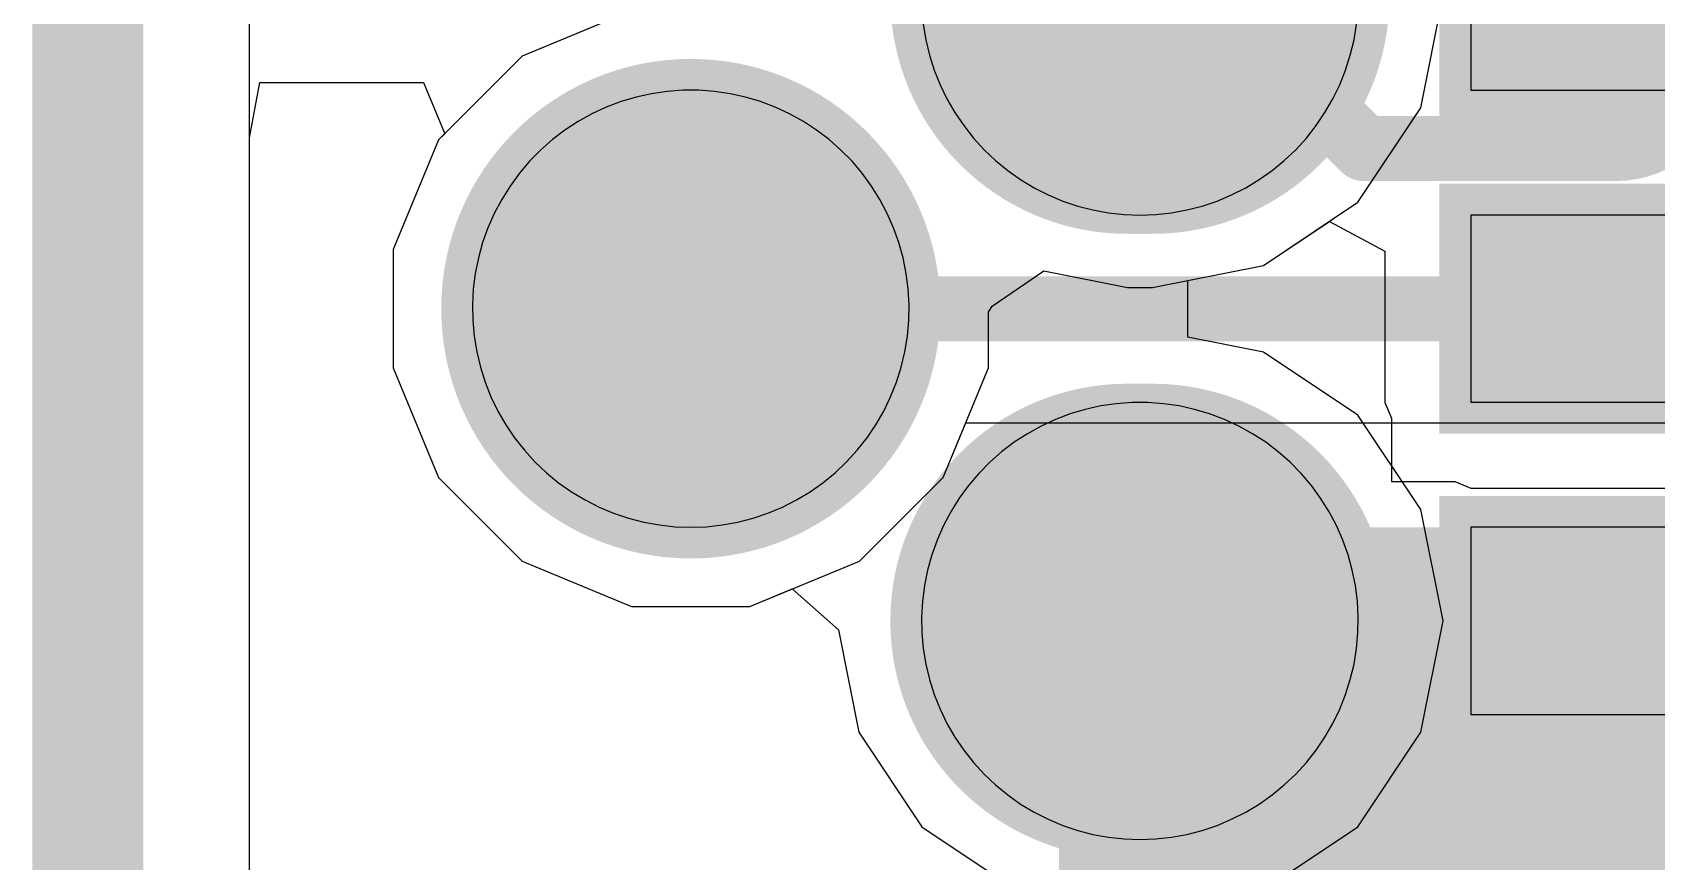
# Model space of a CAD drawing. Header units: inches. Extents: x -6 to 284, y -12 to 154.
# Drawn here: x 10.639 to 13.242, y 1.22 to 2.547 of the extents above; entities that cross this region are included whole.
import ezdxf

# ---------------------------------------------------------------- set-up
doc = ezdxf.new("R2010")
doc.units = ezdxf.units.IN
for name, color, linetype in [('Board Outline', 216, 'Continuous'), ('Bottom Layer', 5, 'Continuous'), ('Bottom Solder', 6, 'Continuous'), ('Drill Drawing', 1, 'Continuous'), ('GND-1', 16, 'Continuous'), ('GND-2', 90, 'Continuous'), ('GND-3', 216, 'Continuous'), ('GND-4', 54, 'Continuous'), ('Multi-Layer', 9, 'Continuous'), ('Pad Holes', 156, 'Continuous'), ('PWR-1', 156, 'Continuous'), ('PWR-2', 130, 'Continuous'), ('Signal L1', 76, 'Continuous'), ('Signal L2', 6, 'Continuous'), ('Top Layer', 1, 'Continuous'), ('Top Paste', 8, 'Continuous'), ('Top Solder', 216, 'Continuous')]:
    doc.layers.add(name, color=color, linetype=linetype)

# ---------------------------------------------------------------- blocks, each defined once
blk = doc.blocks.new('GT_USB_8013A_80')
at = {"layer": 'Bottom Layer'}
h = blk.add_hatch(color=5, dxfattribs=at)
edge = h.paths.add_edge_path()
edge.add_arc((1.7499965, -0.06521196), 0.32999934, 180, 360)
edge.add_line((2.07999584, -0.06521196), (2.07999584, -0.02521204))
edge.add_arc((1.7499965, -0.02521204), 0.32999934, 0, 180)
edge.add_line((1.41999716, -0.02521203999999996), (1.41999716, -0.06521195999999996))
h = blk.add_hatch(color=5, dxfattribs=at)
edge = h.paths.add_edge_path()
edge.add_arc((2.7499945, -0.06521196), 0.32999934, 180, 360)
edge.add_line((3.07999384, -0.06521196), (3.07999384, -0.02521204))
edge.add_arc((2.7499945, -0.02521204), 0.32999934, 0, 180)
edge.add_line((2.41999516, -0.02521203999999996), (2.41999516, -0.06521195999999996))
h = blk.add_hatch(color=5, dxfattribs=at)
edge = h.paths.add_edge_path()
edge.add_arc((2.2498685, -0.765048), 0.3499993, 0, 360)
at = {"layer": 'Bottom Solder'}
h = blk.add_hatch(color=6, dxfattribs=at)
edge = h.paths.add_edge_path()
edge.add_arc((1.7499965, -0.06521196), 0.37999924, 180, 360)
edge.add_line((2.12999574, -0.06521196), (2.12999574, -0.02521204))
edge.add_arc((1.7499965, -0.02521204), 0.37999924, 0, 180)
edge.add_line((1.36999726, -0.02521203999999995), (1.36999726, -0.06521195999999996))
h = blk.add_hatch(color=6, dxfattribs=at)
edge = h.paths.add_edge_path()
edge.add_arc((2.7499945, -0.06521196), 0.37999924, 180, 360)
edge.add_line((3.12999374, -0.06521196), (3.12999374, -0.02521204))
edge.add_arc((2.7499945, -0.02521204), 0.37999924, 0, 180)
edge.add_line((2.36999526, -0.02521203999999995), (2.36999526, -0.06521195999999996))
h = blk.add_hatch(color=6, dxfattribs=at)
edge = h.paths.add_edge_path()
edge.add_arc((2.2498685, -0.765048), 0.3999992, 0, 360)
at = {"layer": 'GND-1'}
h = blk.add_hatch(color=16, dxfattribs=at)
edge = h.paths.add_edge_path()
edge.add_arc((1.7499965, -0.06521196), 0.32999934, 180, 360)
edge.add_line((2.07999584, -0.06521196), (2.07999584, -0.02521204))
edge.add_arc((1.7499965, -0.02521204), 0.32999934, 0, 180)
edge.add_line((1.41999716, -0.02521203999999996), (1.41999716, -0.06521195999999996))
h = blk.add_hatch(color=16, dxfattribs=at)
edge = h.paths.add_edge_path()
edge.add_arc((2.7499945, -0.06521196), 0.32999934, 180, 360)
edge.add_line((3.07999384, -0.06521196), (3.07999384, -0.02521204))
edge.add_arc((2.7499945, -0.02521204), 0.32999934, 0, 180)
edge.add_line((2.41999516, -0.02521203999999996), (2.41999516, -0.06521195999999996))
h = blk.add_hatch(color=16, dxfattribs=at)
edge = h.paths.add_edge_path()
edge.add_arc((2.2498685, -0.765048), 0.3499993, 0, 360)
at = {"layer": 'GND-2'}
h = blk.add_hatch(color=90, dxfattribs=at)
edge = h.paths.add_edge_path()
edge.add_arc((1.7499965, -0.06521196), 0.32999934, 180, 360)
edge.add_line((2.07999584, -0.06521196), (2.07999584, -0.02521204))
edge.add_arc((1.7499965, -0.02521204), 0.32999934, 0, 180)
edge.add_line((1.41999716, -0.02521203999999996), (1.41999716, -0.06521195999999996))
h = blk.add_hatch(color=90, dxfattribs=at)
edge = h.paths.add_edge_path()
edge.add_arc((2.7499945, -0.06521196), 0.32999934, 180, 360)
edge.add_line((3.07999384, -0.06521196), (3.07999384, -0.02521204))
edge.add_arc((2.7499945, -0.02521204), 0.32999934, 0, 180)
edge.add_line((2.41999516, -0.02521203999999996), (2.41999516, -0.06521195999999996))
h = blk.add_hatch(color=90, dxfattribs=at)
edge = h.paths.add_edge_path()
edge.add_arc((2.2498685, -0.765048), 0.3499993, 0, 360)
at = {"layer": 'GND-3'}
h = blk.add_hatch(color=216, dxfattribs=at)
edge = h.paths.add_edge_path()
edge.add_arc((1.7499965, -0.06521196), 0.32999934, 180, 360)
edge.add_line((2.07999584, -0.06521196), (2.07999584, -0.02521204))
edge.add_arc((1.7499965, -0.02521204), 0.32999934, 0, 180)
edge.add_line((1.41999716, -0.02521203999999996), (1.41999716, -0.06521195999999996))
h = blk.add_hatch(color=216, dxfattribs=at)
edge = h.paths.add_edge_path()
edge.add_arc((2.7499945, -0.06521196), 0.32999934, 180, 360)
edge.add_line((3.07999384, -0.06521196), (3.07999384, -0.02521204))
edge.add_arc((2.7499945, -0.02521204), 0.32999934, 0, 180)
edge.add_line((2.41999516, -0.02521203999999996), (2.41999516, -0.06521195999999996))
h = blk.add_hatch(color=216, dxfattribs=at)
edge = h.paths.add_edge_path()
edge.add_arc((2.2498685, -0.765048), 0.3499993, 0, 360)
at = {"layer": 'GND-4'}
h = blk.add_hatch(color=54, dxfattribs=at)
edge = h.paths.add_edge_path()
edge.add_arc((1.7499965, -0.06521196), 0.32999934, 180, 360)
edge.add_line((2.07999584, -0.06521196), (2.07999584, -0.02521204))
edge.add_arc((1.7499965, -0.02521204), 0.32999934, 0, 180)
edge.add_line((1.41999716, -0.02521203999999996), (1.41999716, -0.06521195999999996))
h = blk.add_hatch(color=54, dxfattribs=at)
edge = h.paths.add_edge_path()
edge.add_arc((2.7499945, -0.06521196), 0.32999934, 180, 360)
edge.add_line((3.07999384, -0.06521196), (3.07999384, -0.02521204))
edge.add_arc((2.7499945, -0.02521204), 0.32999934, 0, 180)
edge.add_line((2.41999516, -0.02521203999999996), (2.41999516, -0.06521195999999996))
h = blk.add_hatch(color=54, dxfattribs=at)
edge = h.paths.add_edge_path()
edge.add_arc((2.2498685, -0.765048), 0.3499993, 0, 360)
at = {"layer": 'Multi-Layer'}
h = blk.add_hatch(color=9, dxfattribs=at)
edge = h.paths.add_edge_path()
edge.add_arc((1.7499965, -0.06521196), 0.32999934, 180, 360)
edge.add_line((2.07999584, -0.06521196), (2.07999584, -0.02521204))
edge.add_arc((1.7499965, -0.02521204), 0.32999934, 0, 180)
edge.add_line((1.41999716, -0.02521203999999996), (1.41999716, -0.06521195999999996))
h = blk.add_hatch(color=9, dxfattribs=at)
edge = h.paths.add_edge_path()
edge.add_arc((2.7499945, -0.06521196), 0.32999934, 180, 360)
edge.add_line((3.07999384, -0.06521196), (3.07999384, -0.02521204))
edge.add_arc((2.7499945, -0.02521204), 0.32999934, 0, 180)
edge.add_line((2.41999516, -0.02521203999999996), (2.41999516, -0.06521195999999996))
h = blk.add_hatch(color=9, dxfattribs=at)
edge = h.paths.add_edge_path()
edge.add_arc((2.2498685, -0.765048), 0.3499993, 0, 360)
at = {"layer": 'Pad Holes'}
h = blk.add_hatch(color=7, dxfattribs=at)
edge = h.paths.add_edge_path()
edge.add_arc((1.7500727, -0.0453136), 0.2500122, 0, 360)
h = blk.add_hatch(color=7, dxfattribs=at)
edge = h.paths.add_edge_path()
edge.add_arc((2.7500707, -0.0453136), 0.2500122, 0, 360)
h = blk.add_hatch(color=7, dxfattribs=at)
edge = h.paths.add_edge_path()
edge.add_arc((2.2498177, -0.7649971999999999), 0.2500122, 0, 360)
at = {"layer": 'PWR-1'}
h = blk.add_hatch(color=156, dxfattribs=at)
edge = h.paths.add_edge_path()
edge.add_arc((1.7499965, -0.06521196), 0.32999934, 180, 360)
edge.add_line((2.07999584, -0.06521196), (2.07999584, -0.02521204))
edge.add_arc((1.7499965, -0.02521204), 0.32999934, 0, 180)
edge.add_line((1.41999716, -0.02521203999999996), (1.41999716, -0.06521195999999996))
h = blk.add_hatch(color=156, dxfattribs=at)
edge = h.paths.add_edge_path()
edge.add_arc((2.7499945, -0.06521196), 0.32999934, 180, 360)
edge.add_line((3.07999384, -0.06521196), (3.07999384, -0.02521204))
edge.add_arc((2.7499945, -0.02521204), 0.32999934, 0, 180)
edge.add_line((2.41999516, -0.02521203999999996), (2.41999516, -0.06521195999999996))
h = blk.add_hatch(color=156, dxfattribs=at)
edge = h.paths.add_edge_path()
edge.add_arc((2.2498685, -0.765048), 0.3499993, 0, 360)
at = {"layer": 'PWR-2'}
h = blk.add_hatch(color=130, dxfattribs=at)
edge = h.paths.add_edge_path()
edge.add_arc((1.7499965, -0.06521196), 0.32999934, 180, 360)
edge.add_line((2.07999584, -0.06521196), (2.07999584, -0.02521204))
edge.add_arc((1.7499965, -0.02521204), 0.32999934, 0, 180)
edge.add_line((1.41999716, -0.02521203999999996), (1.41999716, -0.06521195999999996))
h = blk.add_hatch(color=130, dxfattribs=at)
edge = h.paths.add_edge_path()
edge.add_arc((2.7499945, -0.06521196), 0.32999934, 180, 360)
edge.add_line((3.07999384, -0.06521196), (3.07999384, -0.02521204))
edge.add_arc((2.7499945, -0.02521204), 0.32999934, 0, 180)
edge.add_line((2.41999516, -0.02521203999999996), (2.41999516, -0.06521195999999996))
h = blk.add_hatch(color=130, dxfattribs=at)
edge = h.paths.add_edge_path()
edge.add_arc((2.2498685, -0.765048), 0.3499993, 0, 360)
at = {"layer": 'Signal L1'}
h = blk.add_hatch(color=76, dxfattribs=at)
edge = h.paths.add_edge_path()
edge.add_arc((1.7499965, -0.06521196), 0.32999934, 180, 360)
edge.add_line((2.07999584, -0.06521196), (2.07999584, -0.02521204))
edge.add_arc((1.7499965, -0.02521204), 0.32999934, 0, 180)
edge.add_line((1.41999716, -0.02521203999999996), (1.41999716, -0.06521195999999996))
h = blk.add_hatch(color=76, dxfattribs=at)
edge = h.paths.add_edge_path()
edge.add_arc((2.7499945, -0.06521196), 0.32999934, 180, 360)
edge.add_line((3.07999384, -0.06521196), (3.07999384, -0.02521204))
edge.add_arc((2.7499945, -0.02521204), 0.32999934, 0, 180)
edge.add_line((2.41999516, -0.02521203999999996), (2.41999516, -0.06521195999999996))
h = blk.add_hatch(color=76, dxfattribs=at)
edge = h.paths.add_edge_path()
edge.add_arc((2.2498685, -0.765048), 0.3499993, 0, 360)
at = {"layer": 'Signal L2'}
h = blk.add_hatch(color=6, dxfattribs=at)
edge = h.paths.add_edge_path()
edge.add_arc((1.7499965, -0.06521196), 0.32999934, 180, 360)
edge.add_line((2.07999584, -0.06521196), (2.07999584, -0.02521204))
edge.add_arc((1.7499965, -0.02521204), 0.32999934, 0, 180)
edge.add_line((1.41999716, -0.02521203999999996), (1.41999716, -0.06521195999999996))
h = blk.add_hatch(color=6, dxfattribs=at)
edge = h.paths.add_edge_path()
edge.add_arc((2.7499945, -0.06521196), 0.32999934, 180, 360)
edge.add_line((3.07999384, -0.06521196), (3.07999384, -0.02521204))
edge.add_arc((2.7499945, -0.02521204), 0.32999934, 0, 180)
edge.add_line((2.41999516, -0.02521203999999996), (2.41999516, -0.06521195999999996))
h = blk.add_hatch(color=6, dxfattribs=at)
edge = h.paths.add_edge_path()
edge.add_arc((2.2498685, -0.765048), 0.3499993, 0, 360)
at = {"layer": 'Top Layer'}
for points in [[(1.5999968, 1.2849352), (1.8999962, 1.2849352), (1.8999962, 0.4849368), (1.5999968, 0.4849368)], [(2.0998688, 1.28493266), (2.3998682, 1.28493266), (2.3998682, 0.48493426), (2.0998688, 0.48493426)], [(2.5999948, 1.2849352), (2.8999942, 1.2849352), (2.8999942, 0.4849368), (2.5999948, 0.4849368)]]:
    blk.add_hatch(color=1, dxfattribs=at).paths.add_polyline_path(points)
h = blk.add_hatch(color=1, dxfattribs=at)
edge = h.paths.add_edge_path()
edge.add_arc((1.7499965, -0.06521196), 0.32999934, 180, 360)
edge.add_line((2.07999584, -0.06521196), (2.07999584, -0.02521204))
edge.add_arc((1.7499965, -0.02521204), 0.32999934, 0, 180)
edge.add_line((1.41999716, -0.02521203999999996), (1.41999716, -0.06521195999999996))
h = blk.add_hatch(color=1, dxfattribs=at)
edge = h.paths.add_edge_path()
edge.add_arc((2.7499945, -0.06521196), 0.32999934, 180, 360)
edge.add_line((3.07999384, -0.06521196), (3.07999384, -0.02521204))
edge.add_arc((2.7499945, -0.02521204), 0.32999934, 0, 180)
edge.add_line((2.41999516, -0.02521203999999996), (2.41999516, -0.06521195999999996))
h = blk.add_hatch(color=1, dxfattribs=at)
edge = h.paths.add_edge_path()
edge.add_arc((2.2498685, -0.765048), 0.3499993, 0, 360)
at = {"layer": 'Top Solder'}
for points in [[(1.5499969, 1.3349351), (1.9499961, 1.3349351), (1.9499961, 0.4349369), (1.5499969, 0.4349369)], [(2.0498689, 1.33493256), (2.4498681, 1.33493256), (2.4498681, 0.43493436), (2.0498689, 0.43493436)], [(2.5499949, 1.3349351), (2.9499941, 1.3349351), (2.9499941, 0.4349369), (2.5499949, 0.4349369)]]:
    blk.add_hatch(color=216, dxfattribs=at).paths.add_polyline_path(points)
h = blk.add_hatch(color=216, dxfattribs=at)
edge = h.paths.add_edge_path()
edge.add_arc((1.7499965, -0.06521196), 0.37999924, 180, 360)
edge.add_line((2.12999574, -0.06521196), (2.12999574, -0.02521204))
edge.add_arc((1.7499965, -0.02521204), 0.37999924, 0, 180)
edge.add_line((1.36999726, -0.02521203999999995), (1.36999726, -0.06521195999999996))
h = blk.add_hatch(color=216, dxfattribs=at)
edge = h.paths.add_edge_path()
edge.add_arc((2.7499945, -0.06521196), 0.37999924, 180, 360)
edge.add_line((3.12999374, -0.06521196), (3.12999374, -0.02521204))
edge.add_arc((2.7499945, -0.02521204), 0.37999924, 0, 180)
edge.add_line((2.36999526, -0.02521203999999995), (2.36999526, -0.06521195999999996))
h = blk.add_hatch(color=216, dxfattribs=at)
edge = h.paths.add_edge_path()
edge.add_arc((2.2498685, -0.765048), 0.3999992, 0, 360)
at = {"layer": 'Top Paste'}
for p, q in [((1.8999581, 0.48501046), (1.8999581, 1.2850114)), ((2.0998307, 1.2850114), (2.0998307, 0.485013)), ((2.3998301, 0.485013), (2.3998301, 1.2850114)), ((2.5999567, 1.2849352), (2.5999567, 0.4849368)), ((2.8999561, 0.4849368), (2.8999561, 1.28493774)), ((1.5999587, 0.485013), (1.8999581, 0.48501046)), ((2.0998307, 0.485013), (2.3998301, 0.485013)), ((2.5999567, 0.4849368), (2.8999561, 0.4849368)), ((1.81906164, 0.2979166), (1.7941163, 0.302006)), ((1.8436209, 0.2920238), (1.81906164, 0.2979166)), ((1.8677255, 0.2844038), (1.8436209, 0.2920238)), ((2.6442543, 0.288417), (2.6204545, 0.2799334)), ((2.6685875, 0.2951988), (2.6442543, 0.288417)), ((2.6933779, 0.3001772), (2.6685875, 0.2951988)), ((2.7184477, 0.3033522), (2.6933779, 0.3001772)), ((2.7436699, 0.3047238), (2.7184477, 0.3033522)), ((2.7689429, 0.3042666), (2.7436699, 0.3047238)), ((2.7941143, 0.302006), (2.7689429, 0.3042666)), ((2.81905964, 0.2979166), (2.7941143, 0.302006)), ((2.8436189, 0.2920238), (2.81905964, 0.2979166)), ((2.8677235, 0.2844038), (2.8436189, 0.2920238)), ((1.8911951, 0.27502866), (1.8677255, 0.2844038)), ((1.9139281, 0.2640076), (1.8911951, 0.27502866)), ((1.9358229, 0.25138126), (1.9139281, 0.2640076)), ((2.5973151, 0.2697226), (2.57499612, 0.2578862)), ((2.6204545, 0.2799334), (2.5973151, 0.2697226)), ((2.89119056, 0.2750312), (2.8677235, 0.2844038)), ((2.9139261, 0.2640076), (2.89119056, 0.2750312)), ((2.9358209, 0.25138126), (2.9139261, 0.2640076)), ((1.9567525, 0.2372106), (1.9358229, 0.25138126)), ((1.9765899, 0.2215388), (1.9567525, 0.2372106)), ((2.5535763, 0.244475), (2.5331801, 0.2295398)), ((2.57499612, 0.2578862), (2.5535763, 0.244475)), ((2.9567505, 0.2372106), (2.9358209, 0.25138126)), ((2.9765879, 0.2215388), (2.9567505, 0.2372106)), ((1.9952335, 0.2044954), (1.9765899, 0.2215388)), ((2.5139269, 0.2131822), (2.4958929, 0.1954784)), ((2.5331801, 0.2295398), (2.5139269, 0.2131822)), ((2.9952315, 0.2044954), (2.9765879, 0.2215388)), ((2.0126071, 0.18615406), (1.9952335, 0.2044954)), ((2.0286345, 0.16660114), (2.0126071, 0.18615406)), ((2.4958929, 0.1954784), (2.4791797, 0.17653)), ((3.0126051, 0.1861566), (2.9952315, 0.2044954)), ((3.0286325, 0.16660114), (3.0126051, 0.1861566)), ((2.0431887, 0.1459484), (2.0286345, 0.16660114)), ((2.4638889, 0.1564132), (2.4500967, 0.1352296)), ((2.4791797, 0.17653), (2.4638889, 0.1564132)), ((3.0431867, 0.14594586), (3.0286325, 0.16660114)), ((2.0562189, 0.1242822), (2.0431887, 0.1459484)), ((2.4500967, 0.1352296), (2.4378539, 0.1131316)), ((3.0562169, 0.1242822), (3.0431867, 0.14594586)), ((2.0676489, 0.1017524), (2.0562189, 0.1242822)), ((2.4378539, 0.1131316), (2.4272367, 0.09019286)), ((3.0676469, 0.1017524), (3.0562169, 0.1242822)), ((2.0774279, 0.07843266), (2.0676489, 0.1017524)), ((2.0855051, 0.05450839999999999), (2.0774279, 0.07843266)), ((2.4272367, 0.09019286), (2.4183213, 0.066548)), ((3.0774259, 0.07843266), (3.0676469, 0.1017524)), ((3.0855031, 0.05450839999999999), (3.0774259, 0.07843266)), ((2.0918043, 0.0300228), (2.0855051, 0.05450839999999999)), ((2.4183213, 0.066548), (2.4111077, 0.0423164)), ((3.0918023, 0.0300228), (3.0855031, 0.05450839999999999)), ((2.0963509, 0.0051562), (2.0918043, 0.0300228)), ((2.4111077, 0.0423164), (2.4056721, 0.0176276)), ((3.0963489, 0.0051562), (3.0918023, 0.0300228)), ((2.0990941, -0.0199644), (2.0963509, 0.0051562)), ((2.4056721, 0.0176276), (2.4020399, -0.007365999999999999)), ((3.09909464, -0.0199644), (3.0963489, 0.0051562)), ((2.1000085, -0.045212), (2.0990941, -0.0199644)), ((2.4020399, -0.007365999999999999), (2.4002111, -0.0325882)), ((3.0999938, -0.045212), (3.09909464, -0.0199644)), ((2.0990941, -0.0704596), (2.1000085, -0.045212)), ((2.4002111, -0.0325882), (2.4002111, -0.05783579999999999)), ((3.0990921, -0.0704596), (3.0999938, -0.045212)), ((2.09634836, -0.09558019999999999), (2.0990941, -0.0704596)), ((2.4002111, -0.05783579999999999), (2.4020399, -0.08305799999999999)), ((3.09634636, -0.09558019999999999), (3.0990921, -0.0704596)), ((2.0918043, -0.1204468), (2.09634836, -0.09558019999999999)), ((2.4020399, -0.08305799999999999), (2.4056721, -0.1080516)), ((3.0918023, -0.1204468), (3.09634636, -0.09558019999999999)), ((2.0855051, -0.1449324), (2.0918043, -0.1204468)), ((2.4056721, -0.1080516), (2.4111077, -0.1327404)), ((3.0855031, -0.1449324), (3.0918023, -0.1204468)), ((2.07743044, -0.1688592), (2.0855051, -0.1449324)), ((2.4111077, -0.1327404), (2.4183213, -0.156972)), ((3.0774259, -0.16886174), (3.0855031, -0.1449324)), ((2.0676489, -0.1921764), (2.07743044, -0.1688592)), ((2.4183213, -0.156972), (2.4272367, -0.1806194)), ((2.4272367, -0.1806194), (2.4378539, -0.2035556)), ((3.0676469, -0.1921764), (3.0774259, -0.16886174)), ((2.0562189, -0.2147062), (2.0676489, -0.1921764)), ((2.4378539, -0.2035556), (2.4500967, -0.2256536)), ((3.0562169, -0.2147062), (3.0676469, -0.1921764)), ((2.0431887, -0.2363724), (2.0562189, -0.2147062)), ((2.4500967, -0.2256536), (2.4638889, -0.2468372)), ((3.0431867, -0.2363724), (3.0562169, -0.2147062)), ((2.0126071, -0.2765806), (2.0286345, -0.2570226)), ((2.0286345, -0.2570226), (2.0431887, -0.2363724)), ((2.4638889, -0.2468372), (2.4791797, -0.266954)), ((3.01260764, -0.2765806), (3.0286325, -0.2570226)), ((3.0286325, -0.2570226), (3.0431867, -0.2363724)), ((1.9952335, -0.2949194), (2.0126071, -0.2765806)), ((2.4791797, -0.266954), (2.4958929, -0.2859024)), ((2.4958929, -0.2859024), (2.5139269, -0.3036062)), ((2.9952315, -0.2949194), (3.01260764, -0.2765806)), ((1.9567525, -0.3276346), (1.9765899, -0.3119628)), ((1.9765899, -0.3119628), (1.9952335, -0.2949194)), ((2.5139269, -0.3036062), (2.5331801, -0.3199638)), ((2.9567505, -0.3276346), (2.9765879, -0.3119628)), ((2.9765879, -0.3119628), (2.9952315, -0.2949194)), ((1.9358229, -0.3418078), (1.9567525, -0.3276346)), ((2.5331801, -0.3199638), (2.5535763, -0.334899)), ((2.5535763, -0.334899), (2.57499612, -0.3483102)), ((2.9358209, -0.3418078), (2.9567505, -0.3276346)), ((1.8911951, -0.36545774), (1.9139281, -0.3544316)), ((1.9139281, -0.3544316), (1.9358229, -0.3418078)), ((2.57499612, -0.3483102), (2.5973151, -0.3601466)), ((2.5973151, -0.3601466), (2.6204545, -0.3703574)), ((2.8911931, -0.36545774), (2.9139261, -0.3544316)), ((2.9139261, -0.3544316), (2.9358209, -0.3418078)), ((1.7941163, -0.39243), (1.81906164, -0.3883406)), ((1.81906164, -0.3883406), (1.8436209, -0.3824477999999999)), ((1.8436209, -0.3824477999999999), (1.8677255, -0.3748277999999999)), ((1.8677255, -0.3748277999999999), (1.8911951, -0.36545774)), ((2.6204545, -0.3703574), (2.6442543, -0.378841)), ((2.6442543, -0.378841), (2.6685875, -0.3856228)), ((2.6685875, -0.3856228), (2.69337536, -0.3906012)), ((2.7941143, -0.39243), (2.8190571, -0.38834314)), ((2.8190571, -0.38834314), (2.8436189, -0.3824477999999999)), ((2.8436189, -0.3824477999999999), (2.8677235, -0.3748277999999999)), ((2.8677235, -0.3748277999999999), (2.8911931, -0.36545774)), ((2.2435439, -0.4151122), (2.2183217, -0.4164838)), ((2.2688169, -0.4155694), (2.2435439, -0.4151122)), ((2.2939883, -0.41783), (2.2688169, -0.4155694)), ((2.69337536, -0.3906012), (2.7184477, -0.3937762)), ((2.7184477, -0.3937762), (2.7436699, -0.3951478)), ((2.7436699, -0.3951478), (2.7689429, -0.39468806)), ((2.7689429, -0.39468806), (2.7941143, -0.39243)), ((2.1203285, -0.4399026), (2.0971891, -0.4501134)), ((2.1441283, -0.431419), (2.1203285, -0.4399026)), ((2.1684615, -0.4246372), (2.1441283, -0.431419)), ((2.1932519, -0.4196587999999999), (2.1684615, -0.4246372)), ((2.2183217, -0.4164838), (2.1932519, -0.4196587999999999)), ((2.3189311, -0.4219194), (2.2939883, -0.41783)), ((2.3434929, -0.42781474), (2.3189311, -0.4219194)), ((2.3675975, -0.4354296599999999), (2.3434929, -0.42781474)), ((2.3910671, -0.4448047999999999), (2.3675975, -0.4354296599999999)), ((2.07487012, -0.46195234), (2.0534503, -0.4753609999999999)), ((2.0971891, -0.4501134), (2.07487012, -0.46195234)), ((2.4138001, -0.4558284), (2.3910671, -0.4448047999999999)), ((2.4356949, -0.4684522), (2.4138001, -0.4558284)), ((2.4566245, -0.48262286), (2.4356949, -0.4684522)), ((2.0330541, -0.4902962), (2.0138009, -0.5066537999999999)), ((2.0534503, -0.4753609999999999), (2.0330541, -0.4902962)), ((2.4764619, -0.4982972), (2.4566245, -0.48262286)), ((2.0138009, -0.5066537999999999), (1.9957669, -0.5243576)), ((2.4951055, -0.5153406), (2.4764619, -0.4982972)), ((2.5124791, -0.5336793999999999), (2.4951055, -0.5153406)), ((1.9790537, -0.543306), (1.96376544, -0.5634228)), ((1.9957669, -0.5243576), (1.9790537, -0.543306)), ((2.5285065, -0.5532373999999999), (2.5124791, -0.5336793999999999)), ((1.96376544, -0.5634228), (1.9499707, -0.5846064)), ((2.5430607, -0.5738875999999999), (2.5285065, -0.5532373999999999)), ((1.9499707, -0.5846064), (1.9377279, -0.6067044)), ((2.5560909, -0.5955537999999999), (2.5430607, -0.5738875999999999)), ((2.5675209, -0.6180836), (2.5560909, -0.5955537999999999)), ((1.9377279, -0.6067044), (1.9271107, -0.6296405999999999)), ((2.5772999, -0.6414008), (2.5675209, -0.6180836)), ((1.9271107, -0.6296405999999999), (1.9181953, -0.65328546)), ((2.5853771, -0.6653275999999999), (2.5772999, -0.6414008)), ((1.9181953, -0.65328546), (1.9109817, -0.6775196)), ((2.5916763, -0.6898132), (2.5853771, -0.6653275999999999)), ((1.9055461, -0.7022084), (1.9019139, -0.7272019999999999)), ((1.9109817, -0.6775196), (1.9055461, -0.7022084)), ((2.5962229, -0.7146798), (2.5916763, -0.6898132)), ((1.9019139, -0.7272019999999999), (1.9000851, -0.7524242)), ((2.5989661, -0.7398003999999999), (2.5962229, -0.7146798)), ((1.9000851, -0.7524242), (1.9000851, -0.7776717999999999)), ((2.5998678, -0.765048), (2.5989661, -0.7398003999999999)), ((1.9000851, -0.7776717999999999), (1.90191136, -0.8028939999999999)), ((2.5989661, -0.7902956), (2.5998678, -0.765048)), ((1.90191136, -0.8028939999999999), (1.90554864, -0.8278876)), ((2.5962229, -0.8154161999999999), (2.5989661, -0.7902956)), ((1.90554864, -0.8278876), (1.9109817, -0.8525763999999999)), ((2.5916763, -0.8402828), (2.5962229, -0.8154161999999999)), ((1.9109817, -0.8525763999999999), (1.9181953, -0.876808)), ((2.5853771, -0.8647684), (2.5916763, -0.8402828)), ((1.9181953, -0.876808), (1.9271107, -0.9004554)), ((2.5772999, -0.8886951999999999), (2.5853771, -0.8647684)), ((1.9271107, -0.9004554), (1.9377279, -0.9233915999999999)), ((2.5675209, -0.9120124), (2.5772999, -0.8886951999999999)), ((1.9377279, -0.9233915999999999), (1.9499707, -0.9454895999999999)), ((2.54305816, -0.9562084), (2.5560909, -0.93453966)), ((2.5560909, -0.93453966), (2.5675209, -0.9120124)), ((1.9499707, -0.9454895999999999), (1.9637629, -0.9666732)), ((2.5285065, -0.9768585999999999), (2.54305816, -0.9562084)), ((1.9637629, -0.9666732), (1.9790537, -0.9867900000000001)), ((1.9790537, -0.9867900000000001), (1.9957669, -1.00574094)), ((2.5124791, -0.9964166), (2.5285065, -0.9768585999999999)), ((1.9957669, -1.00574094), (2.0138009, -1.02344474)), ((2.47646444, -1.0317988), (2.4951055, -1.0147554)), ((2.4951055, -1.0147554), (2.5124791, -0.9964166)), ((2.0138009, -1.02344474), (2.0330541, -1.03979726)), ((2.0330541, -1.03979726), (2.0534503, -1.054735)), ((2.4566245, -1.0474706), (2.47646444, -1.0317988)), ((2.0534503, -1.054735), (2.07487012, -1.0681462)), ((2.4138001, -1.0742676), (2.4356949, -1.0616438)), ((2.4356949, -1.0616438), (2.4566245, -1.0474706)), ((2.07487012, -1.0681462), (2.0971891, -1.0799826)), ((2.0971891, -1.0799826), (2.1203285, -1.09019086)), ((2.1203285, -1.09019086), (2.1441283, -1.098677)), ((2.3675975, -1.0946638), (2.3910671, -1.0852912)), ((2.3910671, -1.0852912), (2.4138001, -1.0742676)), ((2.1441283, -1.098677), (2.1684615, -1.1054588)), ((2.1684615, -1.1054588), (2.1932519, -1.1104372)), ((2.1932519, -1.1104372), (2.2183217, -1.1136122)), ((2.2183217, -1.1136122), (2.2435439, -1.1149838)), ((2.2435439, -1.1149838), (2.2688169, -1.1145266)), ((2.2688169, -1.1145266), (2.2939883, -1.112266)), ((2.2939883, -1.112266), (2.3189311, -1.1081766)), ((2.3189311, -1.1081766), (2.3434929, -1.1022838)), ((2.3434929, -1.1022838), (2.3675975, -1.0946638))]:
    blk.add_line(p, q, dxfattribs=at)

msp = doc.modelspace()

# ---------------------------------------------------------------- hatches: boundary and pattern name
at = {"layer": 'Top Layer'}
for points in [[(12.94403812, 2.42956588), (13.79483652, 2.42956588), (13.79483652, 2.75495512), (12.94403812, 2.75495512)], [(12.94403558, 1.95508372), (13.79483398, 1.95508372), (13.79483398, 2.28047296), (12.94403558, 2.28047296)], [(12.2843671, -0.15589504), (13.79483398, -0.15589504), (13.79483398, 1.75495712), (12.2843671, 1.75495712)]]:
    msp.add_hatch(color=1, dxfattribs=at).paths.add_polyline_path(points)

# ---------------------------------------------------------------- linework, layer by layer
at = {"layer": 'Board Outline'}
msp.add_lwpolyline([(10.72783478, -10.3315389, 0.1778, 0.1778, 0), (10.72783732, 19.05128524, 0.1778, 0.1778, 0)], format="xyseb", dxfattribs=at)
at = {"layer": 'Bottom Layer'}
for p, q in [((10.98680302, -10.3315389), (10.98680048, 19.05128016)), ((11.53854436, 2.5569672), (11.42385574, 2.50946158)), ((11.42385574, 2.50946158), (11.28967262, 2.37527846)), ((11.28967262, 2.37527846), (11.21705402, 2.19996258)), ((11.21705402, 2.19996258), (11.21705402, 2.01019918)), ((11.21705402, 2.01019918), (11.28967262, 1.8348833)), ((12.09843402, 1.8348833), (12.13472808, 1.92250314)), ((12.13472808, 1.92250314), (14.37489378, 1.92250314)), ((11.28967262, 1.8348833), (11.42385574, 1.70070018)), ((11.9642509, 1.70070018), (12.09843402, 1.8348833)), ((11.42385574, 1.70070018), (11.59917162, 1.62808158)), ((11.78893502, 1.62808158), (11.9642509, 1.70070018)), ((11.59917162, 1.62808158), (11.78893502, 1.62808158))]:
    msp.add_line(p, q, dxfattribs=at)
for points in [[(12.52956854, 2.60487668, 0.10414, 0.10414, 0), (12.77282434, 2.36162088, 0.10414, 0.10414, 0)], [(13.30601352, 2.48989088, 0.10414, 0.10414, -0.4142135623730951), (13.17774352, 2.36162088, 0.10414, 0.10414, 0)], [(12.77282434, 2.36162088, 0.10414, 0.10414, 0), (13.12566082, 2.36162088, 0.10414, 0.10414, 0)], [(13.12566082, 2.36162088, 0.10414, 0.10414, 0), (13.17774352, 2.36162088, 0.10414, 0.10414, 0)], [(11.69410412, 2.10513168, 0.10414, 0.10414, 0), (11.69415492, 2.10508088, 0.10414, 0.10414, 0)], [(11.69415492, 2.10508088, 0.10414, 0.10414, 0), (14.44214282, 2.10508088, 0.10414, 0.10414, 0)]]:
    msp.add_lwpolyline(points, format="xyseb", dxfattribs=at)
for points in [[(12.74678934, 2.36162088, 0.05207, 0.05207, 1), (12.79885934, 2.36162088, 0.05207, 0.05207, 1)], [(12.74678934, 2.36162088, 0.05207, 0.05207, 1), (12.79885934, 2.36162088, 0.05207, 0.05207, 1)], [(13.09962582, 2.36162088, 0.05207, 0.05207, 1), (13.15169582, 2.36162088, 0.05207, 0.05207, 1)], [(13.09962582, 2.36162088, 0.05207, 0.05207, 1), (13.15169582, 2.36162088, 0.05207, 0.05207, 1)], [(13.15170852, 2.36162088, 0.05207, 0.05207, 1), (13.20377852, 2.36162088, 0.05207, 0.05207, 1)], [(13.15170852, 2.36162088, 0.05207, 0.05207, 1), (13.20377852, 2.36162088, 0.05207, 0.05207, 1)], [(11.66806912, 2.10513168, 0.05207, 0.05207, 1), (11.72013912, 2.10513168, 0.05207, 0.05207, 1)], [(11.66811992, 2.10508088, 0.05207, 0.05207, 1), (11.72018992, 2.10508088, 0.05207, 0.05207, 1)], [(11.66811992, 2.10508088, 0.05207, 0.05207, 1), (11.72018992, 2.10508088, 0.05207, 0.05207, 1)]]:
    msp.add_lwpolyline(points, format="xyseb", close=True, dxfattribs=at)
at = {"layer": 'Drill Drawing'}
for points in [[(12.66778772, 2.60487668, 0.0508, 0.0508, 1), (12.15978772, 2.60487668, 0.0508, 0.0508, 1)], [(11.94810412, 2.10513168, 0.0508, 0.0508, 1), (11.44010412, 2.10513168, 0.0508, 0.0508, 1)], [(11.42740412, 2.10513168, 0.0254, 0.0254, 1), (11.45280412, 2.10513168, 0.0254, 0.0254, 1)], [(11.93540412, 2.10513168, 0.0254, 0.0254, 1), (11.96080412, 2.10513168, 0.0254, 0.0254, 1)], [(12.66778772, 1.60487868, 0.0508, 0.0508, 1), (12.15978772, 1.60487868, 0.0508, 0.0508, 1)], [(12.14708772, 1.60487868, 0.0254, 0.0254, 1), (12.17248772, 1.60487868, 0.0254, 0.0254, 1)], [(12.65508772, 1.60487868, 0.0254, 0.0254, 1), (12.68048772, 1.60487868, 0.0254, 0.0254, 1)]]:
    msp.add_lwpolyline(points, format="xyseb", close=True, dxfattribs=at)
at = {"layer": 'GND-1'}
for p, q in [((10.98680302, -10.3315389), (10.98680048, 19.05128016)), ((12.86437356, 2.4266398), (12.89984212, 2.60495288)), ((11.53854436, 2.5569672), (11.42385574, 2.50946158)), ((11.42385574, 2.50946158), (11.28967262, 2.37527846)), ((12.76336792, 2.27547424), (12.86437356, 2.4266398)), ((11.28967262, 2.37527846), (11.21705402, 2.19996258)), ((12.61220236, 2.1744686), (12.76336792, 2.27547424)), ((11.21705402, 2.19996258), (11.21705402, 2.01019918)), ((12.17687938, 2.10938364), (12.25995516, 2.1656421)), ((12.25995516, 2.1656421), (12.39388936, 2.13900004)), ((12.43388928, 2.13900004), (12.61220236, 2.1744686)), ((12.39388936, 2.13900004), (12.43388928, 2.13900004)), ((12.17105262, 2.09958178), (12.17687938, 2.10938364)), ((12.17105262, 2.01019918), (12.17105262, 2.09958178)), ((11.21705402, 2.01019918), (11.28967262, 1.8348833)), ((12.09843402, 1.8348833), (12.17105262, 2.01019918)), ((11.28967262, 1.8348833), (11.42385574, 1.70070018)), ((11.9642509, 1.70070018), (12.09843402, 1.8348833)), ((11.42385574, 1.70070018), (11.59917162, 1.62808158)), ((11.78893502, 1.62808158), (11.9642509, 1.70070018)), ((11.59917162, 1.62808158), (11.78893502, 1.62808158))]:
    msp.add_line(p, q, dxfattribs=at)
at = {"layer": 'GND-2'}
for p, q in [((10.98680302, -10.3315389), (10.98680048, 19.05128016)), ((12.86437356, 2.4266398), (12.89984212, 2.60495288)), ((11.53854436, 2.5569672), (11.42385574, 2.50946158)), ((11.42385574, 2.50946158), (11.28967262, 2.37527846)), ((12.76336792, 2.27547424), (12.86437356, 2.4266398)), ((11.28967262, 2.37527846), (11.21705402, 2.19996258)), ((12.61220236, 2.1744686), (12.76336792, 2.27547424)), ((11.21705402, 2.19996258), (11.21705402, 2.01019918)), ((12.17687938, 2.10938364), (12.25995516, 2.1656421)), ((12.25995516, 2.1656421), (12.39388936, 2.13900004)), ((12.43388928, 2.13900004), (12.61220236, 2.1744686)), ((12.39388936, 2.13900004), (12.43388928, 2.13900004)), ((12.17105262, 2.09958178), (12.17687938, 2.10938364)), ((12.17105262, 2.01019918), (12.17105262, 2.09958178)), ((11.21705402, 2.01019918), (11.28967262, 1.8348833)), ((12.09843402, 1.8348833), (12.17105262, 2.01019918)), ((11.28967262, 1.8348833), (11.42385574, 1.70070018)), ((11.9642509, 1.70070018), (12.09843402, 1.8348833)), ((11.42385574, 1.70070018), (11.59917162, 1.62808158)), ((11.78893502, 1.62808158), (11.9642509, 1.70070018)), ((11.59917162, 1.62808158), (11.78893502, 1.62808158))]:
    msp.add_line(p, q, dxfattribs=at)
at = {"layer": 'GND-3'}
for p, q in [((10.98680302, -10.3315389), (10.98680048, 19.05128016)), ((12.86437356, 2.4266398), (12.89984212, 2.60495288)), ((11.53854436, 2.5569672), (11.42385574, 2.50946158)), ((11.42385574, 2.50946158), (11.28967262, 2.37527846)), ((12.76336792, 2.27547424), (12.86437356, 2.4266398)), ((11.28967262, 2.37527846), (11.21705402, 2.19996258)), ((12.61220236, 2.1744686), (12.76336792, 2.27547424)), ((11.21705402, 2.19996258), (11.21705402, 2.01019918)), ((12.17687938, 2.10938364), (12.25995516, 2.1656421)), ((12.25995516, 2.1656421), (12.39388936, 2.13900004)), ((12.43388928, 2.13900004), (12.61220236, 2.1744686)), ((12.39388936, 2.13900004), (12.43388928, 2.13900004)), ((12.17105262, 2.09958178), (12.17687938, 2.10938364)), ((12.17105262, 2.01019918), (12.17105262, 2.09958178)), ((11.21705402, 2.01019918), (11.28967262, 1.8348833)), ((12.09843402, 1.8348833), (12.17105262, 2.01019918)), ((11.28967262, 1.8348833), (11.42385574, 1.70070018)), ((11.9642509, 1.70070018), (12.09843402, 1.8348833)), ((11.42385574, 1.70070018), (11.59917162, 1.62808158)), ((11.78893502, 1.62808158), (11.9642509, 1.70070018)), ((11.59917162, 1.62808158), (11.78893502, 1.62808158))]:
    msp.add_line(p, q, dxfattribs=at)
at = {"layer": 'GND-4'}
for p, q in [((10.98680302, -10.3315389), (10.98680048, 19.05128016)), ((12.86437356, 2.4266398), (12.89984212, 2.60495288)), ((11.53854436, 2.5569672), (11.42385574, 2.50946158)), ((11.42385574, 2.50946158), (11.28967262, 2.37527846)), ((12.76336792, 2.27547424), (12.86437356, 2.4266398)), ((11.28967262, 2.37527846), (11.21705402, 2.19996258)), ((12.61220236, 2.1744686), (12.76336792, 2.27547424)), ((11.21705402, 2.19996258), (11.21705402, 2.01019918)), ((12.17687938, 2.10938364), (12.25995516, 2.1656421)), ((12.25995516, 2.1656421), (12.39388936, 2.13900004)), ((12.43388928, 2.13900004), (12.61220236, 2.1744686)), ((12.39388936, 2.13900004), (12.43388928, 2.13900004)), ((12.17105262, 2.09958178), (12.17687938, 2.10938364)), ((12.17105262, 2.01019918), (12.17105262, 2.09958178)), ((11.21705402, 2.01019918), (11.28967262, 1.8348833)), ((12.09843402, 1.8348833), (12.17105262, 2.01019918)), ((11.28967262, 1.8348833), (11.42385574, 1.70070018)), ((11.9642509, 1.70070018), (12.09843402, 1.8348833)), ((11.42385574, 1.70070018), (11.59917162, 1.62808158)), ((11.78893502, 1.62808158), (11.9642509, 1.70070018)), ((11.59917162, 1.62808158), (11.78893502, 1.62808158))]:
    msp.add_line(p, q, dxfattribs=at)
at = {"layer": 'PWR-1'}
for p, q in [((10.98680302, -2.21008194), (10.98680048, 19.05128016)), ((12.86437356, 2.4266398), (12.89984212, 2.60495288)), ((11.59917162, 2.58208018), (11.42385574, 2.50946158)), ((11.42385574, 2.50946158), (11.28967262, 2.37527846)), ((12.76336792, 2.27547424), (12.86437356, 2.4266398)), ((11.28967262, 2.37527846), (11.21705402, 2.19996258)), ((12.61220236, 2.1744686), (12.76336792, 2.27547424)), ((11.21705402, 2.19996258), (11.21705402, 2.01019918)), ((12.49057192, 2.1502751), (12.61220236, 2.1744686)), ((12.49057192, 2.05963266), (12.49057192, 2.1502751)), ((12.61220236, 2.03543916), (12.49057192, 2.05963266)), ((12.76336792, 1.93443352), (12.61220236, 2.03543916)), ((11.21705402, 2.01019918), (11.28967262, 1.8348833)), ((12.86437356, 1.78326796), (12.76336792, 1.93443352)), ((11.28967262, 1.8348833), (11.42385574, 1.70070018)), ((12.89984212, 1.60495488), (12.86437356, 1.78326796)), ((11.42385574, 1.70070018), (11.59917162, 1.62808158)), ((11.78893502, 1.62808158), (11.85675556, 1.65617398)), ((11.85675556, 1.65617398), (11.93078894, 1.59061404)), ((11.59917162, 1.62808158), (11.78893502, 1.62808158)), ((11.93078894, 1.59061404), (11.96340508, 1.4266418)), ((12.86437356, 1.4266418), (12.89984212, 1.60495488)), ((11.96340508, 1.4266418), (12.06441072, 1.27547624)), ((12.76336792, 1.27547624), (12.86437356, 1.4266418)), ((12.06441072, 1.27547624), (12.21557628, 1.1744706)), ((12.61220236, 1.1744706), (12.76336792, 1.27547624))]:
    msp.add_line(p, q, dxfattribs=at)
at = {"layer": 'PWR-2'}
for p, q in [((10.98680302, -2.1437981), (10.98680048, 19.05128016)), ((12.86437356, 2.4266398), (12.89984212, 2.60495288)), ((11.59917162, 2.58208018), (11.42385574, 2.50946158)), ((11.42385574, 2.50946158), (11.28967262, 2.37527846)), ((12.76336792, 2.27547424), (12.86437356, 2.4266398)), ((11.28967262, 2.37527846), (11.21705402, 2.19996258)), ((12.61220236, 2.1744686), (12.76336792, 2.27547424)), ((11.21705402, 2.19996258), (11.21705402, 2.01019918)), ((12.49057192, 2.1502751), (12.61220236, 2.1744686)), ((12.49057192, 2.05963266), (12.49057192, 2.1502751)), ((12.61220236, 2.03543916), (12.49057192, 2.05963266)), ((12.76336792, 1.93443352), (12.61220236, 2.03543916)), ((11.21705402, 2.01019918), (11.28967262, 1.8348833)), ((12.86437356, 1.78326796), (12.76336792, 1.93443352)), ((11.28967262, 1.8348833), (11.42385574, 1.70070018)), ((12.89984212, 1.60495488), (12.86437356, 1.78326796)), ((11.42385574, 1.70070018), (11.59917162, 1.62808158)), ((11.78893502, 1.62808158), (11.85675556, 1.65617398)), ((11.85675556, 1.65617398), (11.93078894, 1.59061404)), ((11.59917162, 1.62808158), (11.78893502, 1.62808158)), ((11.93078894, 1.59061404), (11.96340508, 1.4266418)), ((12.86437356, 1.4266418), (12.89984212, 1.60495488)), ((11.96340508, 1.4266418), (12.06441072, 1.27547624)), ((12.76336792, 1.27547624), (12.86437356, 1.4266418)), ((12.06441072, 1.27547624), (12.21557628, 1.1744706)), ((12.61220236, 1.1744706), (12.76336792, 1.27547624))]:
    msp.add_line(p, q, dxfattribs=at)
at = {"layer": 'Signal L1'}
for p, q in [((10.98680302, -10.3315389), (10.98680048, 19.05128016)), ((12.86437356, 2.4266398), (12.89984212, 2.60495288)), ((11.53854436, 2.5569672), (11.42385574, 2.50946158)), ((11.42385574, 2.50946158), (11.28967262, 2.37527846)), ((12.76336792, 2.27547424), (12.86437356, 2.4266398)), ((11.28967262, 2.37527846), (11.21705402, 2.19996258)), ((12.61220236, 2.1744686), (12.76336792, 2.27547424)), ((11.21705402, 2.19996258), (11.21705402, 2.01019918)), ((12.17687938, 2.10938364), (12.25995516, 2.1656421)), ((12.25995516, 2.1656421), (12.39388936, 2.13900004)), ((12.43388928, 2.13900004), (12.61220236, 2.1744686)), ((12.39388936, 2.13900004), (12.43388928, 2.13900004)), ((12.17105262, 2.09958178), (12.17687938, 2.10938364)), ((12.17105262, 2.01019918), (12.17105262, 2.09958178)), ((11.21705402, 2.01019918), (11.28967262, 1.8348833)), ((12.09843402, 1.8348833), (12.17105262, 2.01019918)), ((11.28967262, 1.8348833), (11.42385574, 1.70070018)), ((11.9642509, 1.70070018), (12.09843402, 1.8348833)), ((11.42385574, 1.70070018), (11.59917162, 1.62808158)), ((11.78893502, 1.62808158), (11.9642509, 1.70070018)), ((11.59917162, 1.62808158), (11.78893502, 1.62808158))]:
    msp.add_line(p, q, dxfattribs=at)
at = {"layer": 'Signal L2'}
for p, q in [((10.98680302, -10.3315389), (10.98680048, 19.05128016)), ((12.86437356, 2.4266398), (12.89984212, 2.60495288)), ((11.53854436, 2.5569672), (11.42385574, 2.50946158)), ((11.42385574, 2.50946158), (11.28967262, 2.37527846)), ((12.76336792, 2.27547424), (12.86437356, 2.4266398)), ((11.28967262, 2.37527846), (11.21705402, 2.19996258)), ((12.61220236, 2.1744686), (12.76336792, 2.27547424)), ((11.21705402, 2.19996258), (11.21705402, 2.01019918)), ((12.17687938, 2.10938364), (12.25995516, 2.1656421)), ((12.25995516, 2.1656421), (12.39388936, 2.13900004)), ((12.43388928, 2.13900004), (12.61220236, 2.1744686)), ((12.39388936, 2.13900004), (12.43388928, 2.13900004)), ((12.17105262, 2.09958178), (12.17687938, 2.10938364)), ((12.17105262, 2.01019918), (12.17105262, 2.09958178)), ((11.21705402, 2.01019918), (11.28967262, 1.8348833)), ((12.09843402, 1.8348833), (12.17105262, 2.01019918)), ((11.28967262, 1.8348833), (11.42385574, 1.70070018)), ((11.9642509, 1.70070018), (12.09843402, 1.8348833)), ((11.42385574, 1.70070018), (11.59917162, 1.62808158)), ((11.78893502, 1.62808158), (11.9642509, 1.70070018)), ((11.59917162, 1.62808158), (11.78893502, 1.62808158))]:
    msp.add_line(p, q, dxfattribs=at)
at = {"layer": 'Top Layer'}
for p, q in [((10.98680302, 2.37851188), (11.00313522, 2.46741188)), ((11.00313522, 2.46741188), (11.26565184, 2.46741188)), ((11.26565184, 2.46741188), (11.2996726, 2.38527844)), ((10.98680302, -0.3394506799999999), (10.98680302, 2.37851188)), ((11.28967262, 2.37527846), (11.21705402, 2.19996258)), ((11.2996726, 2.38527844), (11.28967262, 2.37527846)), ((12.61220236, 2.1744686), (12.71767078, 2.24493836)), ((12.71767078, 2.24493836), (12.80657078, 2.19742004)), ((11.21705402, 2.19996258), (11.21705402, 2.01019918)), ((12.80657078, 2.19742004), (12.80657078, 1.95508372)), ((12.17687938, 2.10938364), (12.25995516, 2.1656421)), ((12.25995516, 2.1656421), (12.39388936, 2.13900004)), ((12.43388928, 2.13900004), (12.61220236, 2.1744686)), ((12.39388936, 2.13900004), (12.43388928, 2.13900004)), ((12.17105262, 2.09958178), (12.17687938, 2.10938364)), ((12.17105262, 2.01019918), (12.17105262, 2.09958178)), ((11.21705402, 2.01019918), (11.28967262, 1.8348833)), ((12.09843402, 1.8348833), (12.17105262, 2.01019918)), ((12.80657078, 1.95508372), (12.81703558, 1.92981834)), ((12.81703558, 1.92981834), (12.81703558, 1.82808118)), ((11.28967262, 1.8348833), (11.42385574, 1.70070018)), ((11.9642509, 1.70070018), (12.09843402, 1.8348833)), ((12.81703558, 1.82808118), (12.91877782, 1.82808118)), ((12.91877782, 1.82808118), (12.94403558, 1.81761892)), ((12.94403558, 1.81761892), (13.79483652, 1.81761892)), ((11.42385574, 1.70070018), (11.59917162, 1.62808158)), ((11.78893502, 1.62808158), (11.9642509, 1.70070018)), ((11.59917162, 1.62808158), (11.78893502, 1.62808158))]:
    msp.add_line(p, q, dxfattribs=at)
for points in [[(12.46458772, 1.60495742, 0.1016, 0.1016, 0), (13.39483732, 1.60495742, 0.1016, 0.1016, 0)], [(12.46458772, 0.004859019999999999, 0.1016, 0.1016, 0), (12.46458772, 1.60495742, 0.1016, 0.1016, 0)]]:
    msp.add_lwpolyline(points, format="xyseb", dxfattribs=at)
msp.add_lwpolyline([(12.43918772, 1.60495742, 0.0508, 0.0508, 1), (12.48998772, 1.60495742, 0.0508, 0.0508, 1)], format="xyseb", close=True, dxfattribs=at)
msp.add_lwpolyline([(12.43918772, 1.60495742, 0.0508, 0.0508, 1), (12.48998772, 1.60495742, 0.0508, 0.0508, 1)], format="xyseb", close=True, dxfattribs=at)

# ---------------------------------------------------------------- block references
at = {"rotation": 270}
msp.add_blockref('GT_USB_8013A_80', (12.45910132, 4.35494938), dxfattribs=at)

doc.saveas('drawing.dxf')
